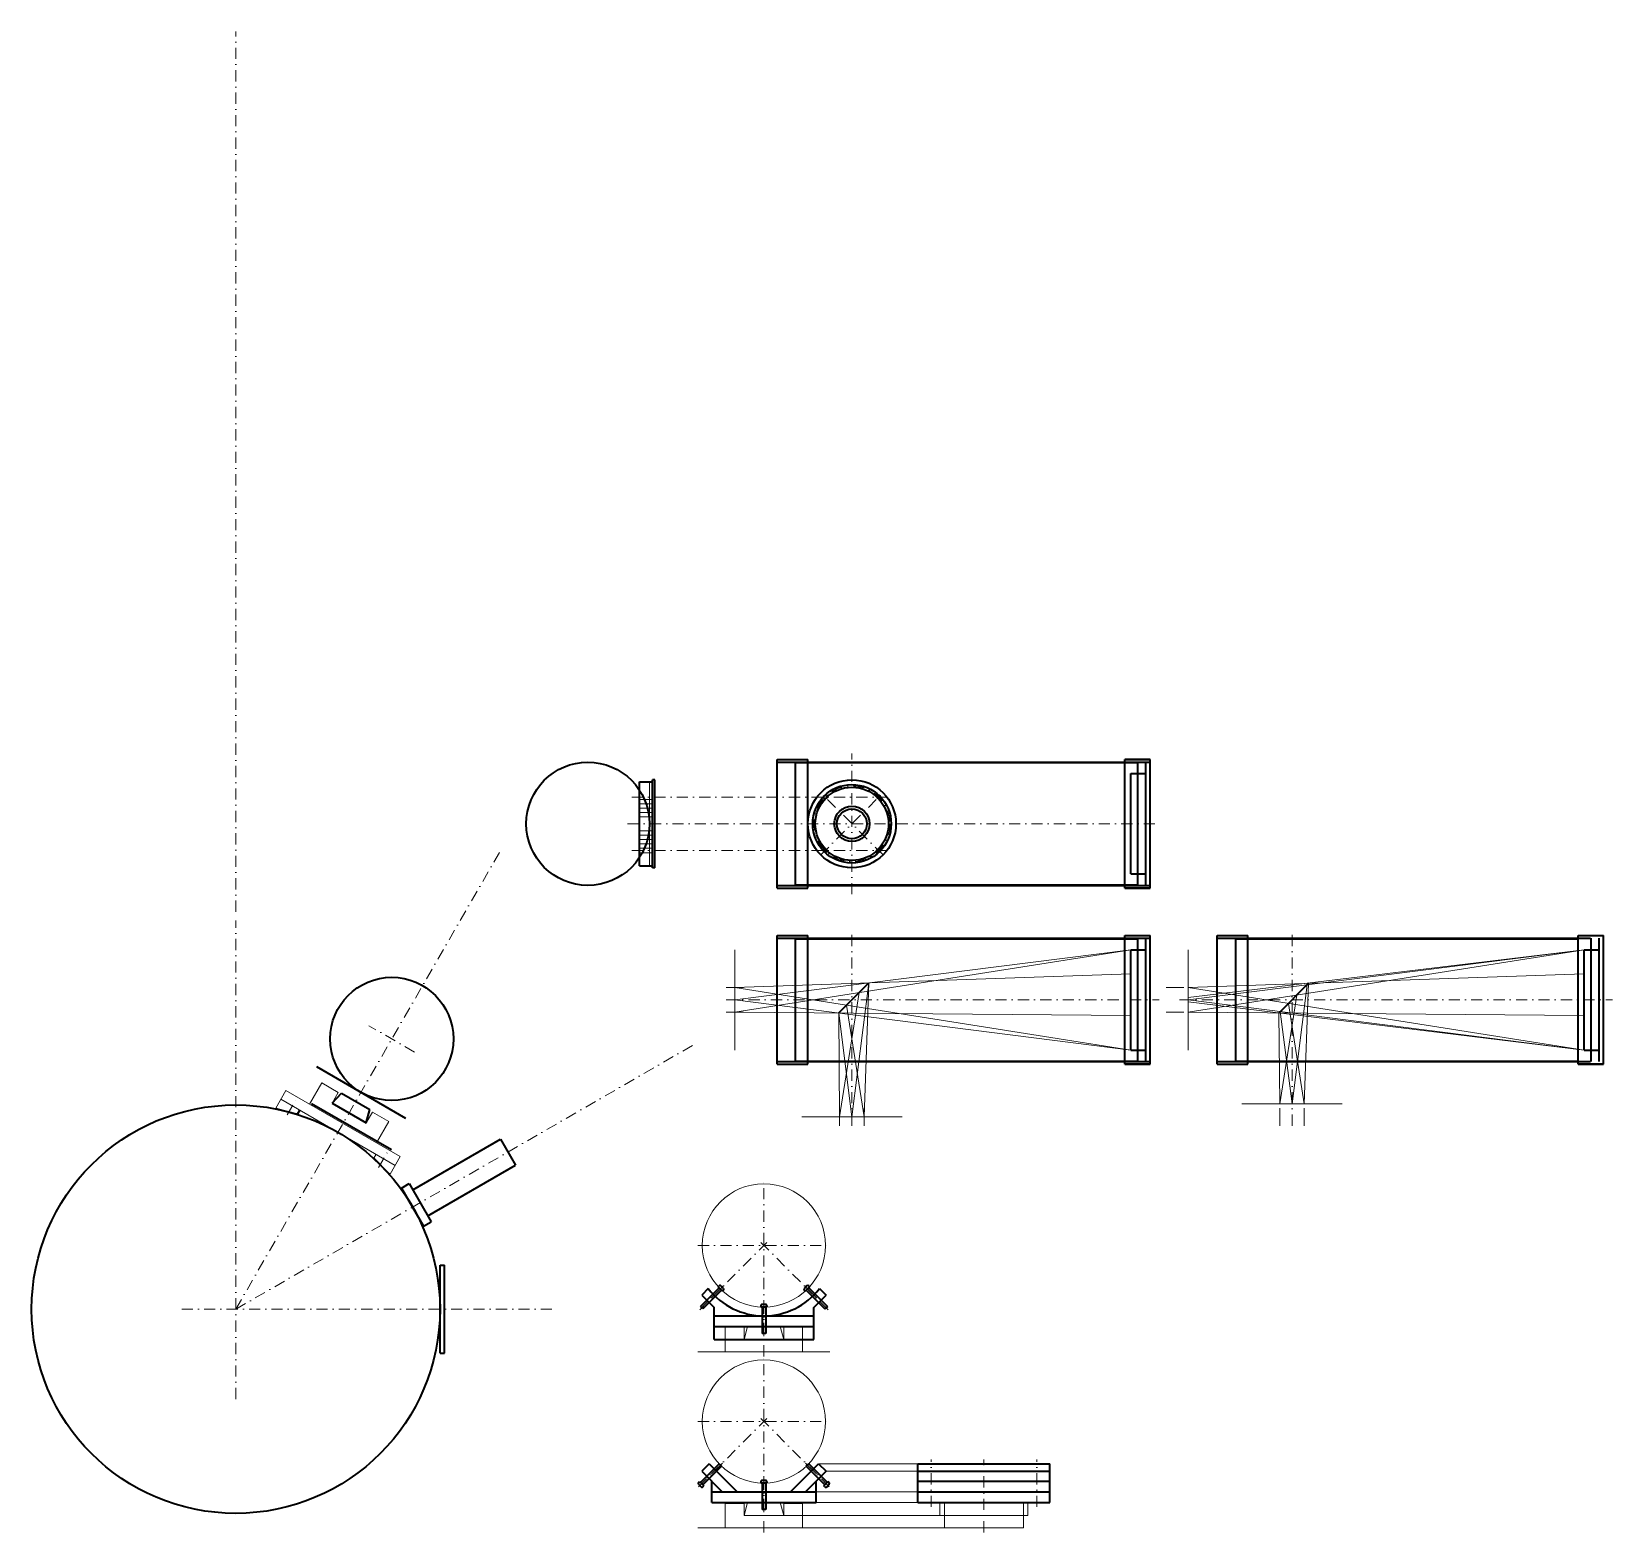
# Model space of a CAD drawing. Header units: millimetres. Extents: x -132 to 1664, y -505 to 1200.
import ezdxf

# ---------------------------------------------------------------- set-up
doc = ezdxf.new("R2010")
doc.units = ezdxf.units.MM
doc.linetypes.add('DASHDOT', pattern=[25.4, 12.7, -6.35, 0, -6.35])
doc.layers.get('0').update_dxf_attribs({"linetype": 'CONTINUOUS', "lineweight": 0})
for name, color, linetype, lineweight in [('AUX', 1, 'CONTINUOUS', 18), ('CENTER', 7, 'DASHDOT', 18), ('CONTOUR', 7, 'CONTINUOUS', 35)]:
    doc.layers.add(name, color=color, linetype=linetype, lineweight=lineweight)

# ---------------------------------------------------------------- blocks, each defined once
blk = doc.blocks.new('Screw M4 L30')
at = {"layer": 'CENTER'}
blk.add_line((0, -5), (0, 35), dxfattribs=at)
at = {"layer": 'CONTOUR'}
for p, q in [((-2, 0), (-2, 30)), ((-2, 30), (2, 30)), ((2, 0), (2, 30)), ((-3.5, 0), (3.5, 0)), ((-3.5, -1.5), (-3.5, 0)), ((3.5, -1.5), (3.5, 0)), ((-2, -3), (2, -3))]:
    blk.add_line(p, q, dxfattribs=at)
at = {"layer": 'CONTOUR', "color": 7, "linetype": 'CONTINUOUS', "lineweight": 35}
for centre, start, end in [((-2, -1.5), 180, 270), ((2, -1.5), 270, 0)]:
    blk.add_arc(centre, 1.5, start, end, dxfattribs=at)

msp = doc.modelspace()

# ---------------------------------------------------------------- linework, layer by layer
at = {"layer": 'AUX'}
for p, q in [((570, 347.8), (570, 252.2)), ((558.5, 327.8), (573.5, 327.8)), ((558.5, 322.8), (573.5, 322.8)), ((558.5, 317.8), (573.5, 317.8)), ((558.5, 312.8), (573.5, 312.8)), ((558.5, 307.8), (573.5, 307.8)), ((558.5, 292.2), (573.5, 292.2)), ((558.5, 287.2), (573.5, 287.2)), ((558.5, 282.2), (573.5, 282.2)), ((558.5, 277.2), (573.5, 277.2)), ((558.5, 272.2), (573.5, 272.2)), ((558.5, 267.2), (573.5, 267.2)), ((667, 43), (667, 157)), ((1117, 157), (667, 100)), ((1182, 43), (1182, 157)), ((1632, 157), (1182, 100)), ((1632, 157), (1182, 102.7)), ((657, 114), (677, 114)), ((800, -33), (819.3, 119.3)), ((1157, 114), (1177, 114)), ((1317.1, 117.1), (1300, -18)), ((667, 100), (1117, 43)), ((1182, 100), (1632, 43)), ((1632, 43), (1182, 97.7)), ((657, 86), (677, 86)), ((785, 85), (800, -33)), ((1157, 86), (1177, 86)), ((1300, -18), (1286.7, 86.7)), ((183.6, -18.6), (197.6, 5.7)), ((197.6, 5.7), (216.3, -5.1)), ((145.3, -23), (156.8, -3.1)), ((151, -13), (281, -88)), ((156.8, -3.1), (286.7, -78.1)), ((209.3, -17.2), (216.3, -5.1)), ((248.2, -39.7), (255.2, -27.6)), ((255.2, -27.6), (273.9, -38.3)), ((857, -33), (743, -33)), ((786, -43), (786, -23)), ((814, -43), (814, -23)), ((1243, -18), (1357, -18)), ((1286, -43), (1286, -23)), ((1314, -43), (1314, -23)), ((259.9, -62.6), (273.9, -38.3)), ((256.7, -80), (259.3, -75.5)), ((275.2, -98), (286.7, -78.1)), ((656, -300), (656, -272)), ((656, -272), (677.5, -272)), ((677.5, -286), (681.5, -271)), ((677.5, -286), (677.5, -272)), ((722.5, -286), (718.5, -271)), ((722.5, -286), (722.5, -272)), ((722.5, -272), (744, -272)), ((744, -300), (744, -272)), ((625, -300), (775, -300)), ((762.2, -427.1), (875, -427.1)), ((770.7, -435.6), (875, -435.6)), ((759.3, -459), (875, -459)), ((656, -500), (656, -472)), ((656, -472), (677.5, -472)), ((677.5, -486), (681.5, -471)), ((677.5, -486), (677.5, -472)), ((722.5, -486), (718.5, -471)), ((722.5, -486), (722.5, -472)), ((722.5, -472), (744, -472)), ((744, -500), (744, -472)), ((759.3, -471), (875, -471)), ((900, -486), (900, -471)), ((905, -500), (905, -471)), ((995, -500), (995, -471)), ((1000, -486), (1000, -471)), ((625, -500), (995, -500)), ((677.5, -486), (722.5, -486)), ((722.5, -486), (1000, -486))]:
    msp.add_line(p, q, dxfattribs=at)
at = {"layer": 'AUX', "color": 4}
for p, q in [((667, 86), (1117, 157)), ((1182, 86), (1632, 157)), ((786, -33), (808.3, 108.3)), ((1286, -18), (1305.5, 105.5)), ((1117, 82.4), (667, 86)), ((785, 85), (786, -33)), ((1632, 82.4), (1182, 86)), ((1285.2, 85.2), (1286, -18))]:
    msp.add_line(p, q, dxfattribs=at)
at = {"layer": 'AUX', "color": 3}
for p, q in [((1117, 129.6), (667, 114)), ((1632, 129.6), (1182, 114)), ((667, 114), (1117, 43)), ((819.3, 119.3), (814, -33)), ((1182, 114), (1632, 43)), ((1318.8, 118.8), (1314, -18)), ((814, -33), (794, 94)), ((1314, -18), (1296, 96))]:
    msp.add_line(p, q, dxfattribs=at)
at = {"layer": 'AUX'}
for centre in [(700, -179), (700, -379)]:
    msp.add_circle(centre, 70, dxfattribs=at)
at = {"layer": 'CENTER'}
for p, q in [((100, 200), (100, 1200)), ((800, 220), (800, 380)), ((550, 330.4), (839.6, 330.4)), ((764.6, 264.6), (835.4, 335.4)), ((835.4, 264.6), (764.6, 335.4)), ((545, 300), (1149, 300)), ((550, 269.6), (839.6, 269.6)), ((100, -251.4), (400, 268.2)), ((100, -353.5), (100, 190)), ((800, -43), (800, 180)), ((1300, -43), (1300, 180)), ((657, 100), (1149, 100)), ((1172, 100), (1664, 100)), ((303.2, 40.6), (251.3, 70.6)), ((100, -251.4), (619.6, 48.6)), ((158.3, -30.5), (169.8, -10.6)), ((262.2, -90.5), (273.7, -70.6)), ((700, -305), (700, -104)), ((625, -179), (775, -179)), ((703.5, -175.5), (629.3, -249.7)), ((696.5, -175.5), (770.7, -249.7)), ((38.5, -251.4), (461.5, -251.4)), ((700, -505), (700, -304)), ((703.5, -375.5), (629.3, -449.7)), ((696.5, -375.5), (770.7, -449.7)), ((625, -379), (775, -379)), ((890, -476), (890, -422.1)), ((950, -505), (950, -422.1)), ((1010, -476), (1010, -422.1))]:
    msp.add_line(p, q, dxfattribs=at)
msp.add_circle((800, 300), 43, dxfattribs=at)
at = {"layer": 'CONTOUR'}
for p, q in [((715, 227), (715, 373)), ((715, 373), (750, 373)), ((715, 370), (1139, 370)), ((736, 230), (736, 370)), ((736, 369.5), (1125, 369.5)), ((750, 227), (750, 373)), ((1110, 373), (1139, 373)), ((1110, 227), (1110, 373)), ((1139, 373), (1110, 373)), ((1125, 230), (1125, 370)), ((1134, 230), (1134, 370)), ((1139, 227), (1139, 373)), ((558.5, 252.2), (558.5, 347.8)), ((558.5, 347.8), (573.5, 347.8)), ((573.5, 250), (573.5, 350)), ((576, 350), (573.5, 350)), ((576, 250), (576, 350)), ((1117, 243), (1117, 357)), ((1117, 357), (1134, 357)), ((558.5, 252.2), (573.5, 252.2)), ((576, 250), (573.5, 250)), ((1117, 243), (1134, 243)), ((715, 230), (1139, 230)), ((715, 227), (750, 227)), ((736, 230.5), (1125, 230.5)), ((1110, 227), (1139, 227)), ((1139, 227), (1110, 227)), ((715, 27), (715, 173)), ((715, 173), (750, 173)), ((715, 170), (1139, 170)), ((736, 30), (736, 170)), ((736, 169.5), (1125, 169.5)), ((750, 27), (750, 173)), ((1110, 173), (1139, 173)), ((1110, 27), (1110, 173)), ((1110, 173), (1139, 173)), ((1125, 30), (1125, 170)), ((1134, 30), (1134, 170)), ((1139, 27), (1139, 173)), ((1215, 27), (1215, 173)), ((1215, 173), (1250, 173)), ((1215, 170), (1639, 170)), ((1236, 30), (1236, 170)), ((1236, 169.5), (1625, 169.5)), ((1250, 27), (1250, 173)), ((1625, 173), (1654, 173)), ((1625, 27), (1625, 173)), ((1625, 173), (1654, 173)), ((1640, 30), (1640, 170)), ((1649, 30), (1649, 170)), ((1654, 27), (1654, 173)), ((1117, 43), (1117, 157)), ((1117, 157), (1134, 157)), ((1632, 43), (1632, 157)), ((1632, 157), (1649, 157)), ((785.3, 85.3), (819.3, 119.3)), ((1285.3, 85.3), (1319.3, 119.3)), ((1117, 43), (1134, 43)), ((1632, 43), (1649, 43)), ((191.6, 24.2), (292.9, -34.3)), ((715, 30), (1139, 30)), ((715, 27), (750, 27)), ((736, 30.5), (1125, 30.5)), ((1110, 27), (1139, 27)), ((1139, 27), (1110, 27)), ((1215, 30), (1639, 30)), ((1215, 27), (1250, 27)), ((1236, 30.5), (1625, 30.5)), ((1625, 27), (1654, 27)), ((1654, 27), (1625, 27)), ((185.9, -17.6), (276.9, -70.1)), ((209.3, -17.2), (220.2, -6.2)), ((209.3, -17.2), (248.2, -39.7)), ((220.2, -6.2), (252.3, -24.7)), ((145.3, -23), (146.6, -23.7)), ((146.6, -23.7), (170.1, -30)), ((170.1, -30), (172.7, -25.5)), ((248.2, -39.7), (252.3, -24.7)), ((301.1, -115.7), (400.7, -58.2)), ((400.7, -58.2), (417.7, -87.7)), ((256.7, -80), (273.9, -97.2)), ((318.1, -145.2), (417.7, -87.7)), ((273.9, -97.2), (275.2, -98)), ((288.4, -113.8), (297.1, -108.8)), ((288.4, -113.8), (313.4, -157.1)), ((297.1, -108.8), (322.1, -152.1)), ((313.4, -157.1), (322.1, -152.1)), ((332, -301.4), (332, -201.4)), ((332, -201.4), (337, -201.4)), ((337, -301.4), (337, -201.4)), ((636.8, -228.1), (629.3, -235.6)), ((763.2, -228.1), (770.7, -235.6)), ((629.3, -235.6), (643.4, -249.7)), ((643.4, -286), (643.4, -249.7)), ((756.6, -249.7), (770.7, -235.6)), ((756.6, -286), (756.6, -249.7)), ((643.4, -259), (756.6, -259)), ((643.4, -271), (756.6, -271)), ((643.4, -286), (756.6, -286)), ((332, -301.4), (337, -301.4)), ((637.8, -427.1), (629.3, -435.6)), ((637.8, -427.1), (669.7, -459)), ((730.3, -459), (762.2, -427.1)), ((762.2, -427.1), (770.7, -435.6)), ((875, -427.1), (1025, -427.1)), ((875, -471), (875, -427.1)), ((1025, -471), (1025, -427.1)), ((629.3, -435.6), (652.7, -459)), ((640.7, -471), (640.7, -447)), ((747.3, -459), (770.7, -435.6)), ((759.3, -471), (759.3, -447)), ((875, -435.6), (1025, -435.6)), ((875, -447), (1025, -447)), ((640.7, -459), (759.3, -459)), ((875, -459), (1025, -459)), ((640.7, -471), (759.3, -471)), ((875, -471), (1025, -471))]:
    msp.add_line(p, q, dxfattribs=at)
for centre, radius in [((500, 300), 70), ((800, 300), 50), ((800, 300), 44.6), ((800, 300), 41.6), ((769.6, 330.4), 2), ((830.4, 330.4), 2), ((800, 300), 20), ((800, 300), 17), ((769.6, 269.6), 2), ((830.4, 269.6), 2), ((277.2, 55.6), 70), ((100, -251.4), 232)]:
    msp.add_circle(centre, radius, dxfattribs=at)
at = {"layer": 'CONTOUR', "color": 7, "linetype": 'CONTINUOUS', "lineweight": 35}
msp.add_arc((700, -179), 80, 217.8192, 322.1808, dxfattribs=at)

# ---------------------------------------------------------------- block references
for p, rotation in [((629.3, -449.7), 315), ((770.7, -449.7), 45), ((700, -449), 180)]:
    msp.add_blockref('Screw M4 L30', p, dxfattribs=dict(rotation=rotation))
at = {"layer": 'AUX', "rotation": 180}
msp.add_blockref('Screw M4 L30', (700, -249), dxfattribs=at)
at = {"layer": 'CONTOUR'}
for p, rotation in [((650.5, -228.5), 135), ((749.5, -228.5), 225)]:
    msp.add_blockref('Screw M4 L30', p, dxfattribs=dict(at, rotation=rotation))

doc.saveas('drawing.dxf')
